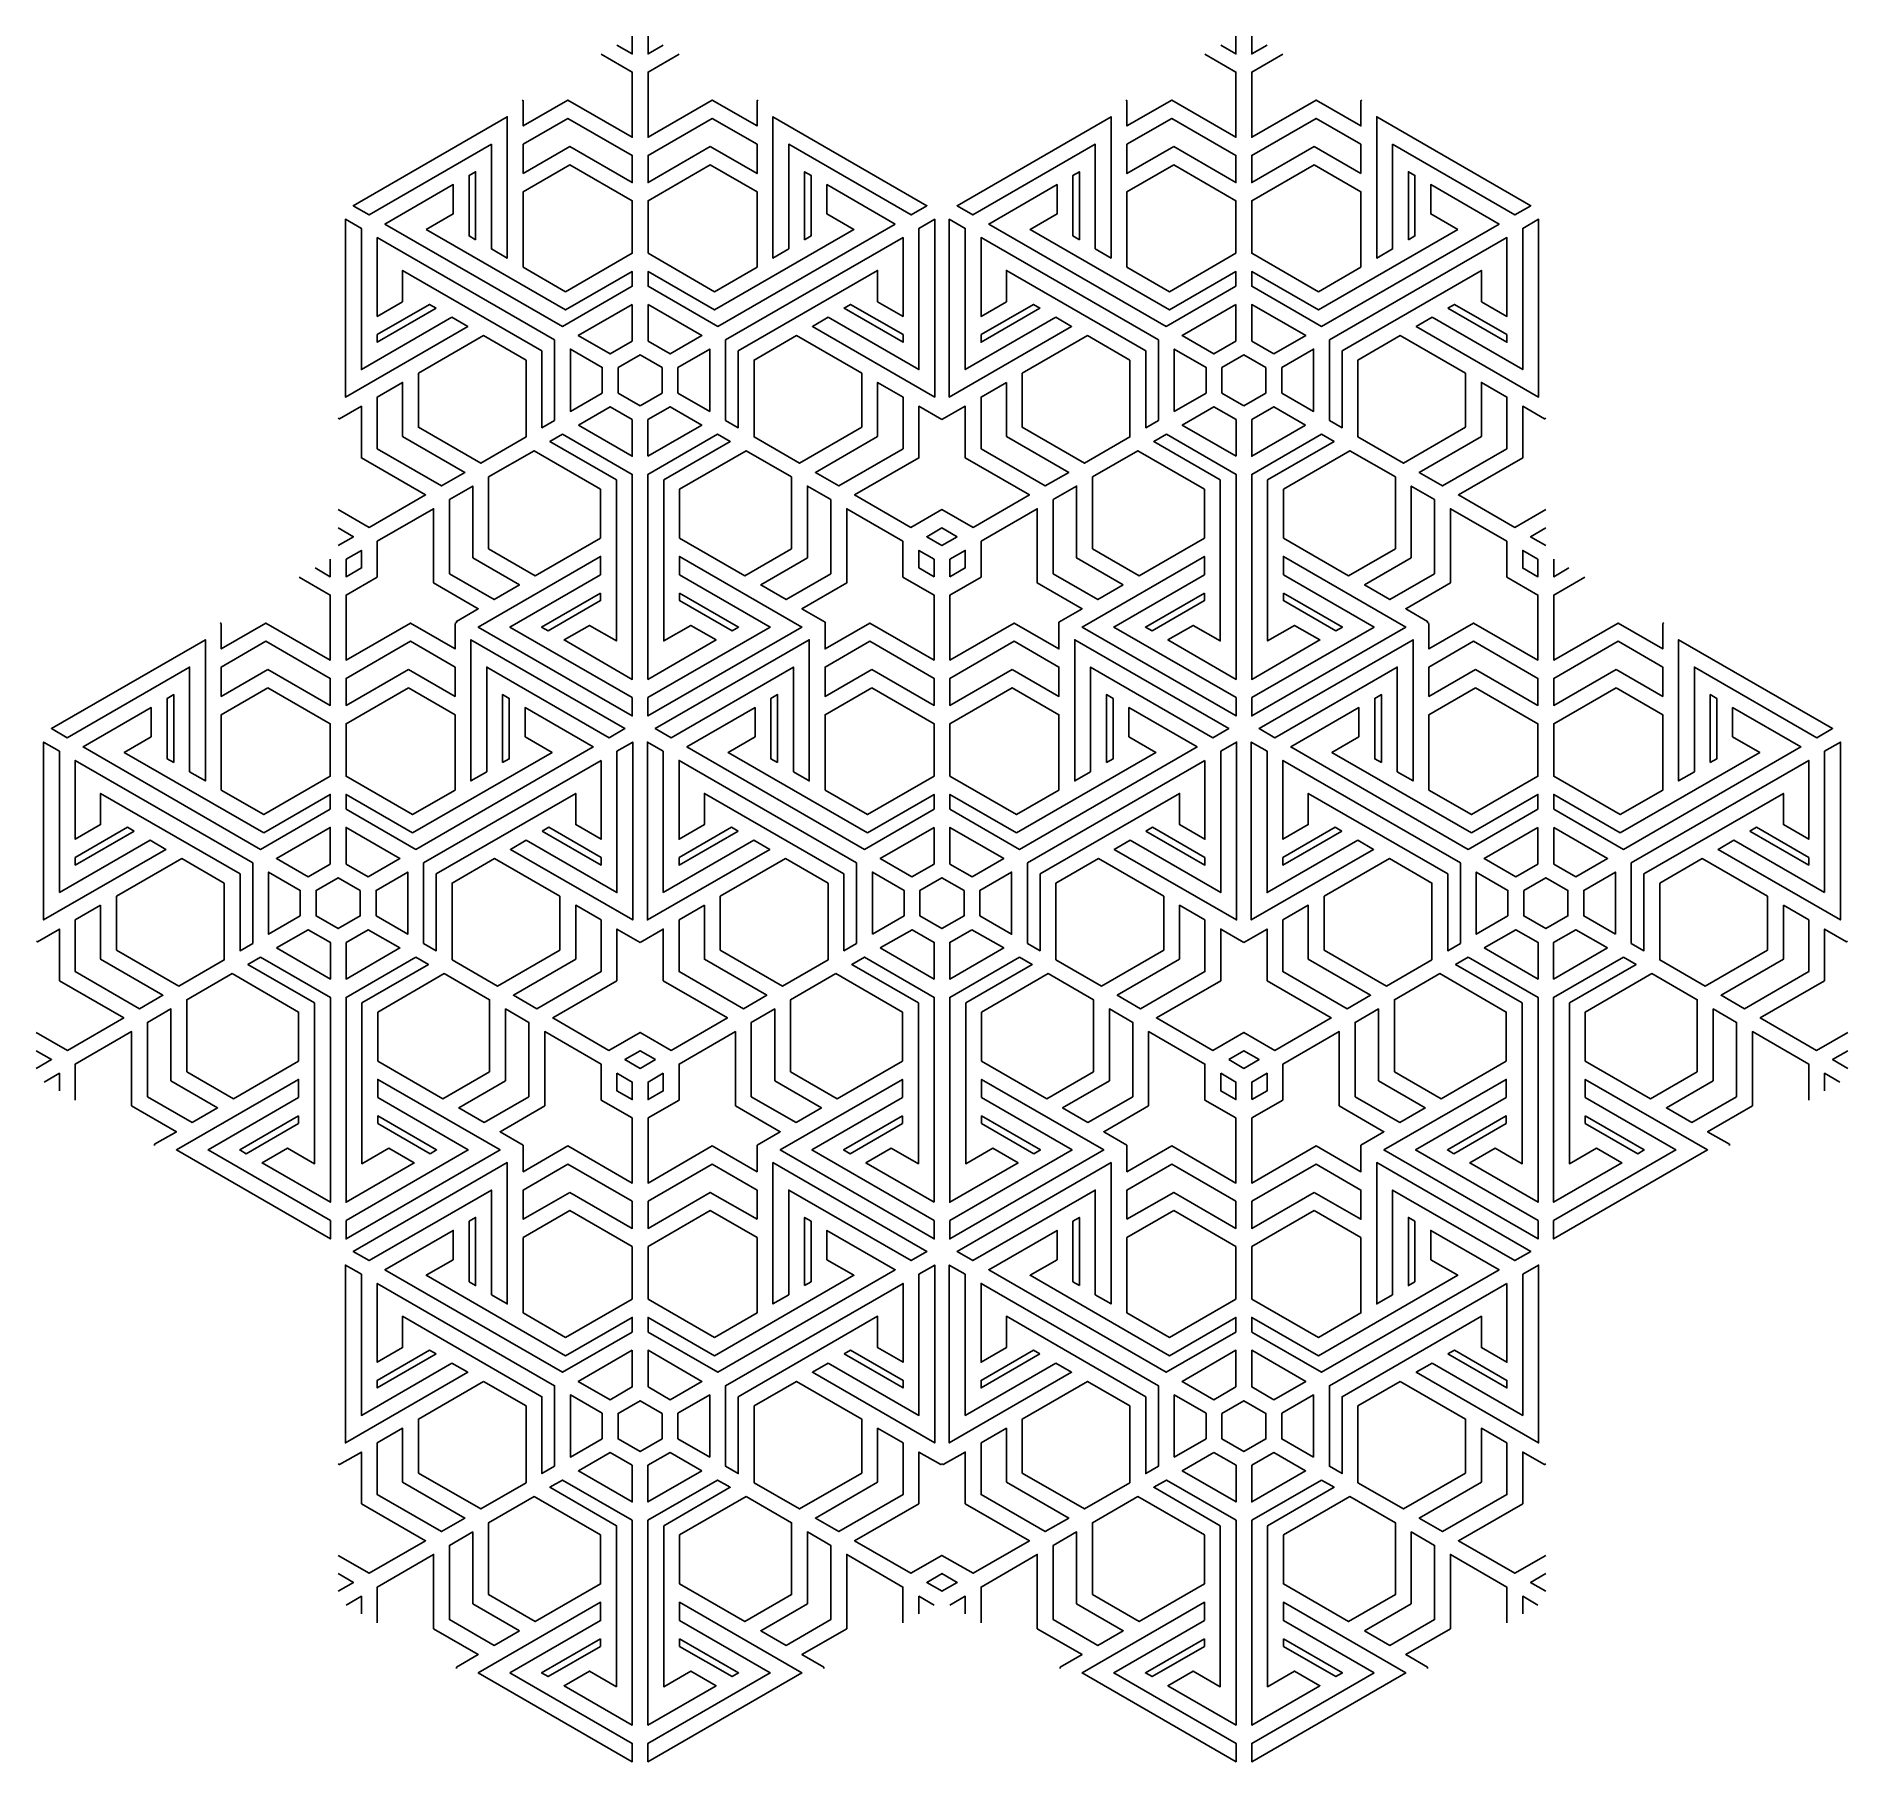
# Model space of a CAD drawing. Extents: x -1077 to 3246, y -495 to 3623.
import ezdxf

# ---------------------------------------------------------------- set-up
doc = ezdxf.new("R2010")
doc.units = 0
doc.layers.add('LAYER_01', color=7, linetype='CONTINUOUS')

msp = doc.modelspace()

# ---------------------------------------------------------------- linework, layer by layer
at = {"layer": 'LAYER_01'}
for p, q in [((84.6, 3409.7), (85, 3409.4)), ((642.7, 3409.7), (642.2, 3409.4)), ((1525.6, 3409.7), (1526, 3409.4)), ((2083.7, 3409.7), (2083.2, 3409.4)), ((-302.1, 2740), (-301.6, 2739.7)), ((1029.3, 2740), (1028.9, 2739.7)), ((1138.9, 2740), (1139.4, 2739.7)), ((2470.3, 2740), (2469.9, 2739.7)), ((-23.1, 2256.6), (-23.1, 2257.2)), ((750.3, 2256.6), (750.3, 2257.2)), ((1417.9, 2256.6), (1417.9, 2257.2)), ((2191.3, 2256.6), (2191.3, 2257.2)), ((-635.9, 2161.7), (-635.5, 2161.5)), ((-77.8, 2161.7), (-78.3, 2161.5)), ((805.1, 2161.7), (805.5, 2161.5)), ((1363.2, 2161.7), (1362.7, 2161.5)), ((2246.1, 2161.7), (2246.5, 2161.5)), ((2804.2, 2161.7), (2803.7, 2161.5)), ((-1022.6, 1492), (-1022.1, 1491.7)), ((308.8, 1492), (308.4, 1491.7)), ((418.4, 1492), (418.9, 1491.7)), ((1749.8, 1492), (1749.4, 1491.7)), ((1859.4, 1492), (1859.9, 1491.7)), ((3190.8, 1492), (3190.4, 1491.7)), ((-743.6, 1008.7), (-743.6, 1009.2)), ((29.8, 1008.7), (29.8, 1009.2)), ((697.4, 1008.7), (697.4, 1009.2)), ((1470.8, 1008.7), (1470.8, 1009.2)), ((2138.4, 1008.7), (2138.4, 1009.2)), ((2911.8, 1008.7), (2911.8, 1009.2)), ((84.6, 913.8), (85, 913.5)), ((642.7, 913.8), (642.2, 913.5)), ((1525.6, 913.8), (1526, 913.5)), ((2083.7, 913.8), (2083.2, 913.5)), ((-302.1, 244.1), (-301.6, 243.8)), ((1029.3, 244.1), (1028.9, 243.8)), ((1138.9, 244.1), (1139.4, 243.8)), ((2470.3, 244.1), (2469.9, 243.8)), ((-23.1, -239.3), (-23.1, -238.7)), ((750.3, -239.3), (750.3, -238.7)), ((1417.9, -239.3), (1417.9, -238.7)), ((2191.3, -239.3), (2191.3, -238.7))]:
    msp.add_line(p, q, dxfattribs=at)
for points in [[(344.7, 3623.2), (344.7, 3581.2), (308.3, 3602.2)], [(382.5, 3623.2), (382.5, 3581.2), (418.9, 3602.2)], [(1785.7, 3623.2), (1785.7, 3581.2), (1749.3, 3602.2)], [(1823.5, 3623.2), (1823.5, 3581.2), (1859.9, 3602.2)], [(81.8, 3471), (84.6, 3469.4), (84.6, 3409.1), (191.3, 3470.8), (344.7, 3382.2), (344.7, 3537.5), (270.5, 3580.3)], [(645.4, 3471), (642.7, 3469.4), (642.7, 3409.1), (535.9, 3470.8), (382.5, 3382.2), (382.5, 3537.5), (456.7, 3580.3)], [(1522.8, 3471), (1525.6, 3469.4), (1525.6, 3409.1), (1632.3, 3470.8), (1785.7, 3382.2), (1785.7, 3537.5), (1711.5, 3580.3)], [(2086.4, 3471), (2083.7, 3469.4), (2083.7, 3409.1), (1976.9, 3470.8), (1823.5, 3382.2), (1823.5, 3537.5), (1897.7, 3580.3)], [(-356.6, 2711.7), (-353.9, 2710.1), (-301.6, 2740.2), (-301.6, 2617), (-148.3, 2528.4), (-282.7, 2450.8), (-356.9, 2493.6)], [(2524.9, 2711.7), (2522.1, 2710.1), (2469.9, 2740.2), (2469.9, 2617), (2316.5, 2528.4), (2450.9, 2450.8), (2525.1, 2493.6)], [(-75.1, 2223.1), (-77.8, 2221.5), (-77.8, 2161.2), (-184.6, 2222.8), (-338, 2134.3), (-338, 2289.6), (-263.8, 2332.4), (-263.8, 2418), (-129.4, 2495.6), (-129.4, 2318.5), (-22.6, 2256.9), (-74.8, 2226.7), (-74.8, 2223.5)], [(2243, 2223.5), (2243, 2226.7), (2190.8, 2256.9), (2297.6, 2318.5), (2297.6, 2495.6), (2432, 2418), (2432, 2332.4), (2506.2, 2289.6), (2506.2, 2134.3), (2352.8, 2222.8), (2246.1, 2161.2), (2246.1, 2221.5), (2243.3, 2223.1)], [(-357, 2407.9), (-320.5, 2428.9), (-356.9, 2449.9)], [(2525.2, 2407.9), (2488.8, 2428.9), (2525.2, 2449.9)], [(-338.1, 2375.1), (-301.6, 2396.2), (-301.6, 2354.1)], [(2506.3, 2375.1), (2469.9, 2396.2), (2469.9, 2354.1)], [(-375.8, 2375.3), (-375.8, 2333.2), (-412.2, 2354.2)], [(-338, 2375.3), (-338, 2333.2), (-301.6, 2354.2)], [(2506.2, 2375.3), (2506.2, 2333.2), (2469.8, 2354.2)], [(2544, 2375.3), (2544, 2333.2), (2580.4, 2354.2)], [(-638.7, 2223.1), (-635.9, 2221.5), (-635.9, 2161.2), (-529.2, 2222.8), (-375.8, 2134.3), (-375.8, 2289.6), (-450, 2332.4)], [(2806.9, 2223.1), (2804.2, 2221.5), (2804.2, 2161.2), (2697.4, 2222.8), (2544, 2134.3), (2544, 2289.6), (2618.2, 2332.4)], [(-1077.1, 1463.7), (-1074.4, 1462.1), (-1022.1, 1492.3), (-1022.1, 1369), (-868.8, 1280.4), (-1003.2, 1202.8), (-1077.4, 1245.6)], [(3245.4, 1463.7), (3242.6, 1462.1), (3190.4, 1492.3), (3190.4, 1369), (3037, 1280.4), (3171.4, 1202.8), (3245.6, 1245.6)], [(-795.3, 975.6), (-795.3, 978.8), (-743.1, 1008.9), (-849.9, 1070.6), (-849.9, 1247.7), (-984.3, 1170.1), (-984.3, 1084.4)], [(2963.5, 975.6), (2963.5, 978.8), (2911.3, 1008.9), (3018.1, 1070.6), (3018.1, 1247.7), (3152.5, 1170.1), (3152.5, 1084.4)], [(-1077.5, 1159.9), (-1041, 1181), (-1077.4, 1202)], [(3245.7, 1159.9), (3209.3, 1181), (3245.7, 1202)], [(-1058.6, 1127.2), (-1022.1, 1148.2), (-1022.1, 1106.2)], [(3226.8, 1127.2), (3190.4, 1148.2), (3190.4, 1106.2)], [(-356.6, 215.8), (-353.9, 214.2), (-301.6, 244.3), (-301.6, 121.1), (-148.3, 32.5), (-282.7, -45.1), (-356.9, -2.3)], [(1084.4, 215.8), (1087.1, 214.2), (1139.4, 244.3), (1139.4, 121.1), (1292.7, 32.5), (1158.3, -45.1), (1084.1, -2.3), (1009.9, -45.1), (875.5, 32.5), (1028.9, 121.1), (1028.9, 244.3), (1081.1, 214.2), (1083.9, 215.8)], [(2524.9, 215.8), (2522.1, 214.2), (2469.9, 244.3), (2469.9, 121.1), (2316.5, 32.5), (2450.9, -45.1), (2525.1, -2.3)], [(-74.8, -272.4), (-74.8, -269.1), (-22.6, -239), (-129.4, -177.4), (-129.4, -0.2), (-263.8, -77.9), (-263.8, -163.5)], [(802, -272.4), (802, -269.1), (749.8, -239), (856.6, -177.4), (856.6, -0.2), (991, -77.9), (991, -163.5)], [(1366.2, -272.4), (1366.2, -269.1), (1418.4, -239), (1311.6, -177.4), (1311.6, -0.2), (1177.2, -77.9), (1177.2, -163.5)], [(2243, -272.4), (2243, -269.1), (2190.8, -239), (2297.6, -177.4), (2297.6, -0.2), (2432, -77.9), (2432, -163.5)], [(-357, -88), (-320.5, -67), (-356.9, -45.9)], [(1084.2, -88), (1047.8, -67), (1084.2, -45.9)], [(1084, -88), (1120.5, -67), (1084.1, -45.9)], [(2525.2, -88), (2488.8, -67), (2525.2, -45.9)], [(-338.1, -120.8), (-301.6, -99.7), (-301.6, -141.7)], [(1065.3, -120.8), (1028.9, -99.7), (1028.9, -141.7)], [(1102.9, -120.8), (1139.4, -99.7), (1139.4, -141.7)], [(2506.3, -120.8), (2469.9, -99.7), (2469.9, -141.7)]]:
    msp.add_lwpolyline(points, dxfattribs=at)
for points in [[(8.9, 3365.5), (8.9, 3115.7), (46.7, 3093.9), (46.7, 3431), (-320.8, 3218.8), (-283, 3196.9)], [(84.6, 3295.6), (196.1, 3359.9), (344.7, 3274.1), (344.7, 3338.6), (191.3, 3427.1), (84.6, 3365.5)], [(531.1, 3359.9), (382.5, 3274.1), (382.5, 3338.6), (535.9, 3427.1), (642.7, 3365.5), (642.7, 3295.6)], [(718.3, 3115.7), (680.5, 3093.9), (680.5, 3431), (1048, 3218.8), (1010.2, 3196.9), (718.3, 3365.5)], [(1449.9, 3115.7), (1487.7, 3093.9), (1487.7, 3431), (1120.2, 3218.8), (1158, 3196.9), (1449.9, 3365.5)], [(1637.1, 3359.9), (1785.7, 3274.1), (1785.7, 3338.6), (1632.3, 3427.1), (1525.6, 3365.5), (1525.6, 3295.6)], [(2083.7, 3295.6), (1972.1, 3359.9), (1823.5, 3274.1), (1823.5, 3338.6), (1976.9, 3427.1), (2083.7, 3365.5)], [(2159.3, 3365.5), (2159.3, 3115.7), (2121.5, 3093.9), (2121.5, 3431), (2489, 3218.8), (2451.2, 3196.9)], [(-28.9, 3137.5), (-28.9, 3300), (-44.5, 3291), (-44.5, 3146.6)], [(185.9, 3013.6), (344.7, 3105.3), (344.7, 3230.5), (196.1, 3316.3), (84.6, 3251.9), (84.6, 3072.1)], [(382.5, 3105.3), (382.5, 3230.5), (531.1, 3316.3), (642.7, 3251.9), (642.7, 3072.1), (541.3, 3013.6)], [(756.1, 3137.5), (756.1, 3300), (771.7, 3291), (771.7, 3146.6)], [(1412.1, 3137.5), (1412.1, 3300), (1396.5, 3291), (1396.5, 3146.6)], [(1785.7, 3105.3), (1785.7, 3230.5), (1637.1, 3316.3), (1525.6, 3251.9), (1525.6, 3072.1), (1626.9, 3013.6)], [(1982.3, 3013.6), (1823.5, 3105.3), (1823.5, 3230.5), (1972.1, 3316.3), (2083.7, 3251.9), (2083.7, 3072.1)], [(2197.1, 3137.5), (2197.1, 3300), (2212.7, 3291), (2212.7, 3146.6)], [(-146.8, 3162), (-82.3, 3199.2), (-82.3, 3269.2), (-245.2, 3175.1), (178.3, 2930.6), (344.7, 3026.7), (344.7, 3061.6), (185.9, 2969.9)], [(972.4, 3175.1), (548.9, 2930.6), (382.5, 3026.7), (382.5, 3061.6), (541.3, 2969.9), (874, 3162), (809.5, 3199.2), (809.5, 3269.2)], [(1785.7, 3026.7), (1785.7, 3061.6), (1626.9, 2969.9), (1294.2, 3162), (1358.7, 3199.2), (1358.7, 3269.2), (1195.8, 3175.1), (1619.3, 2930.6)], [(2315, 3162), (2250.5, 3199.2), (2250.5, 3269.2), (2413.4, 3175.1), (1989.9, 2930.6), (1823.5, 3026.7), (1823.5, 3061.6), (1982.3, 2969.9)], [(-85.3, 2952.4), (-47.5, 2930.6), (-339.5, 2762.1), (-339.5, 3186.5), (-301.6, 3164.6), (-301.6, 2827.5)], [(812.6, 2952.4), (774.7, 2930.6), (1066.7, 2762.1), (1066.7, 3186.5), (1028.9, 3164.6), (1028.9, 2827.5)], [(1355.7, 2952.4), (1393.5, 2930.6), (1101.5, 2762.1), (1101.5, 3186.5), (1139.4, 3164.6), (1139.4, 2827.5)], [(2253.6, 2952.4), (2215.7, 2930.6), (2507.7, 2762.1), (2507.7, 3186.5), (2469.9, 3164.6), (2469.9, 2827.5)], [(159.7, 2898.3), (159.7, 2706.2), (129.4, 2688.7), (129.4, 2872.1), (-203.3, 3064.2), (-203.3, 2989.7), (-263.8, 2954.7), (-263.8, 3142.8)], [(567.5, 2706.2), (597.8, 2688.7), (597.8, 2872.1), (930.5, 3064.2), (930.5, 2989.7), (991.1, 2954.7), (991.1, 3142.8), (567.5, 2898.3)], [(1570.4, 2872.1), (1237.7, 3064.2), (1237.7, 2989.7), (1177.2, 2954.7), (1177.2, 3142.8), (1600.7, 2898.3), (1600.7, 2706.2), (1570.4, 2688.7)], [(2038.8, 2872.1), (2371.5, 3064.2), (2371.5, 2989.7), (2432.1, 2954.7), (2432.1, 3142.8), (2008.5, 2898.3), (2008.5, 2706.2), (2038.8, 2688.7)], [(-123.2, 2974.3), (-263.8, 2893), (-263.8, 2911.1), (-138.8, 2983.3)], [(991.1, 2911.1), (866, 2983.3), (850.4, 2974.3), (991.1, 2893)], [(1177.2, 2911.1), (1302.2, 2983.3), (1317.8, 2974.3), (1177.2, 2893)], [(2291.4, 2974.3), (2432.1, 2893), (2432.1, 2911.1), (2307, 2983.3)], [(344.7, 2983), (216.1, 2908.8), (291.8, 2865), (344.7, 2895.6)], [(382.5, 2983), (511.1, 2908.8), (435.4, 2865), (382.5, 2895.6)], [(1785.7, 2983), (1657.1, 2908.8), (1732.8, 2865), (1785.7, 2895.6)], [(1876.4, 2865), (1823.5, 2895.6), (1823.5, 2983), (1952.1, 2908.8)], [(91.6, 2850.3), (91.6, 2666.9), (-16.8, 2604.3), (-165.5, 2690.1), (-165.5, 2818.9), (-9.7, 2908.8)], [(892.7, 2690.1), (892.7, 2818.9), (736.9, 2908.8), (635.6, 2850.3), (635.6, 2666.9), (744.1, 2604.3)], [(1532.6, 2850.3), (1532.6, 2666.9), (1424.2, 2604.3), (1275.5, 2690.1), (1275.5, 2818.9), (1431.3, 2908.8)], [(2333.7, 2690.1), (2333.7, 2818.9), (2177.9, 2908.8), (2076.6, 2850.3), (2076.6, 2666.9), (2185.1, 2604.3)], [(273.2, 2771.7), (197.5, 2728), (197.5, 2876.5), (273.2, 2832.8)], [(363.6, 2741.4), (416.2, 2771.7), (416.2, 2832.5), (363.6, 2862.8), (311, 2832.5), (311, 2771.7)], [(454, 2832.8), (454, 2771.7), (529.7, 2728), (529.7, 2876.5)], [(1638.5, 2728), (1638.5, 2876.5), (1714.2, 2832.8), (1714.2, 2771.7)], [(1804.6, 2741.4), (1752, 2771.7), (1752, 2832.5), (1804.6, 2862.8), (1857.2, 2832.5), (1857.2, 2771.7)], [(1895, 2832.8), (1895, 2771.7), (1970.7, 2728), (1970.7, 2876.5)], [(-203.3, 2668.2), (-54.6, 2582.4), (-110.4, 2550.2), (-263.8, 2638.8), (-263.8, 2762.1), (-203.3, 2797)], [(930.5, 2668.2), (781.9, 2582.4), (837.7, 2550.2), (991.1, 2638.8), (991.1, 2762.1), (930.5, 2797)], [(1237.7, 2797), (1237.7, 2668.2), (1386.4, 2582.4), (1330.6, 2550.2), (1177.2, 2638.8), (1177.2, 2762.1)], [(2371.5, 2668.2), (2222.9, 2582.4), (2278.7, 2550.2), (2432.1, 2638.8), (2432.1, 2762.1), (2371.5, 2797)], [(216.4, 2695.3), (345, 2621), (345, 2708.5), (292.1, 2739)], [(382.3, 2621), (382.3, 2708.5), (435.1, 2739), (510.8, 2695.3)], [(1084.1, 2708.3), (1139.4, 2740.2), (1139.4, 2617), (1292.7, 2528.4), (1158.3, 2450.8), (1084.1, 2493.6), (1009.9, 2450.8), (875.5, 2528.4), (1028.9, 2617), (1028.9, 2740.2)], [(1786, 2621), (1786, 2708.5), (1733.1, 2739), (1657.4, 2695.3)], [(1951.8, 2695.3), (1823.3, 2621), (1823.3, 2708.5), (1876.1, 2739)], [(178.6, 2673.4), (148.3, 2656), (307.2, 2564.3), (307.2, 2180.1), (242.6, 2217.3), (182.1, 2182.4), (345, 2088.3), (345, 2577.4)], [(382.3, 2088.3), (382.3, 2577.4), (548.6, 2673.4), (578.9, 2656), (420.1, 2564.3), (420.1, 2180.1), (484.6, 2217.3), (545.1, 2182.4)], [(1619.6, 2673.4), (1589.3, 2656), (1748.2, 2564.3), (1748.2, 2180.1), (1683.6, 2217.3), (1623.1, 2182.4), (1786, 2088.3), (1786, 2577.4)], [(1861.1, 2564.3), (1861.1, 2180.1), (1925.6, 2217.3), (1986.1, 2182.4), (1823.3, 2088.3), (1823.3, 2577.4), (1989.6, 2673.4), (2019.9, 2656)], [(269.3, 2542.4), (110.5, 2634.1), (2.1, 2571.5), (2.1, 2399.9), (113.6, 2335.5), (269.3, 2425.4)], [(725.1, 2399.9), (613.6, 2335.5), (457.9, 2425.4), (457.9, 2542.4), (616.7, 2634.1), (725.1, 2571.5)], [(1710.3, 2542.4), (1551.5, 2634.1), (1443.1, 2571.5), (1443.1, 2399.9), (1554.6, 2335.5), (1710.3, 2425.4)], [(1898.9, 2542.4), (2057.7, 2634.1), (2166.1, 2571.5), (2166.1, 2399.9), (2054.6, 2335.5), (1898.9, 2425.4)], [(-35.7, 2378.1), (-35.7, 2549.7), (-91.5, 2517.5), (-91.5, 2340.4), (15.2, 2278.7), (75.8, 2313.7)], [(763, 2378.1), (763, 2549.7), (818.8, 2517.5), (818.8, 2340.4), (712, 2278.7), (651.4, 2313.7)], [(1516.8, 2313.7), (1405.3, 2378.1), (1405.3, 2549.7), (1349.5, 2517.5), (1349.5, 2340.4), (1456.2, 2278.7)], [(2204, 2378.1), (2204, 2549.7), (2259.8, 2517.5), (2259.8, 2340.4), (2153, 2278.7), (2092.4, 2313.7)], [(805.1, 2225), (805.1, 2161.2), (911.8, 2222.8), (1065.2, 2134.3), (1065.2, 2289.6), (991, 2332.4), (991, 2418), (856.6, 2495.6), (856.6, 2318.5), (749.8, 2256.9)], [(1363.2, 2225), (1418.4, 2256.9), (1311.6, 2318.5), (1311.6, 2495.6), (1177.2, 2418), (1177.2, 2332.4), (1103, 2289.6), (1103, 2134.3), (1256.4, 2222.8), (1363.2, 2161.2)], [(1120.5, 2428.9), (1084.1, 2407.9), (1047.8, 2428.9), (1084.1, 2449.9)], [(269.3, 2338.1), (269.3, 2381.8), (-22.6, 2213.2), (345, 2001), (345, 2044.7), (53, 2213.2)], [(457.9, 2338.1), (457.9, 2381.8), (749.8, 2213.2), (382.3, 2001), (382.3, 2044.7), (674.2, 2213.2)], [(1065.2, 2333.2), (1065.2, 2375.2), (1028.9, 2396.2), (1028.9, 2354.2)], [(1103, 2333.2), (1139.4, 2354.2), (1139.4, 2396.2), (1103, 2375.2)], [(1710.3, 2338.1), (1710.3, 2381.8), (1418.4, 2213.2), (1786, 2001), (1786, 2044.7), (1494, 2213.2)], [(1898.9, 2338.1), (1898.9, 2381.8), (2190.8, 2213.2), (1823.3, 2001), (1823.3, 2044.7), (2115.2, 2213.2)], [(269.3, 2294.4), (128.7, 2213.2), (144.3, 2204.2), (269.3, 2276.4)], [(457.9, 2294.4), (598.6, 2213.2), (583, 2204.2), (457.9, 2276.4)], [(1710.3, 2294.4), (1569.7, 2213.2), (1585.3, 2204.2), (1710.3, 2276.4)], [(1898.9, 2294.4), (2039.6, 2213.2), (2024, 2204.2), (1898.9, 2276.4)], [(-711.6, 1867.8), (-673.8, 1845.9), (-673.8, 2183), (-1041.3, 1970.8), (-1003.5, 1949), (-711.6, 2117.5)], [(-524.4, 2112), (-375.8, 2026.2), (-375.8, 2090.6), (-529.2, 2179.2), (-635.9, 2117.5), (-635.9, 2047.6)], [(-189.4, 2112), (-338, 2026.2), (-338, 2090.6), (-184.6, 2179.2), (-77.8, 2117.5), (-77.8, 2047.6)], [(-2.2, 1867.8), (-40, 1845.9), (-40, 2183), (327.5, 1970.8), (289.7, 1949), (-2.2, 2117.5)], [(729.4, 1867.8), (767.2, 1845.9), (767.2, 2183), (399.7, 1970.8), (437.5, 1949), (729.4, 2117.5)], [(916.6, 2112), (1065.2, 2026.2), (1065.2, 2090.6), (911.8, 2179.2), (805.1, 2117.5), (805.1, 2047.6)], [(1251.6, 2112), (1103, 2026.2), (1103, 2090.6), (1256.4, 2179.2), (1363.2, 2117.5), (1363.2, 2047.6)], [(1438.8, 1867.8), (1401, 1845.9), (1401, 2183), (1768.5, 1970.8), (1730.7, 1949), (1438.8, 2117.5)], [(2170.4, 1867.8), (2208.2, 1845.9), (2208.2, 2183), (1840.7, 1970.8), (1878.5, 1949), (2170.4, 2117.5)], [(2357.6, 2112), (2506.2, 2026.2), (2506.2, 2090.6), (2352.8, 2179.2), (2246.1, 2117.5), (2246.1, 2047.6)], [(2692.6, 2112), (2544, 2026.2), (2544, 2090.6), (2697.4, 2179.2), (2804.2, 2117.5), (2804.2, 2047.6)], [(2879.8, 1867.8), (2842, 1845.9), (2842, 2183), (3209.5, 1970.8), (3171.7, 1949), (2879.8, 2117.5)], [(-749.4, 1889.6), (-749.4, 2052), (-765, 2043), (-765, 1898.6)], [(-524.4, 2068.3), (-635.9, 2004), (-635.9, 1824.1), (-534.6, 1765.6), (-375.8, 1857.3), (-375.8, 1982.5)], [(-189.4, 2068.3), (-77.8, 2004), (-77.8, 1824.1), (-179.2, 1765.6), (-338, 1857.3), (-338, 1982.5)], [(35.6, 1889.6), (35.6, 2052), (51.2, 2043), (51.2, 1898.6)], [(691.6, 1889.6), (691.6, 2052), (676, 2043), (676, 1898.6)], [(916.6, 2068.3), (805.1, 2004), (805.1, 1824.1), (906.4, 1765.6), (1065.2, 1857.3), (1065.2, 1982.5)], [(1103, 1857.3), (1103, 1982.5), (1251.6, 2068.3), (1363.2, 2004), (1363.2, 1824.1), (1261.8, 1765.6)], [(1476.6, 1889.6), (1476.6, 2052), (1492.2, 2043), (1492.2, 1898.6)], [(2132.6, 1889.6), (2132.6, 2052), (2117, 2043), (2117, 1898.6)], [(2357.6, 2068.3), (2246.1, 2004), (2246.1, 1824.1), (2347.4, 1765.6), (2506.2, 1857.3), (2506.2, 1982.5)], [(2692.6, 2068.3), (2804.2, 2004), (2804.2, 1824.1), (2702.8, 1765.6), (2544, 1857.3), (2544, 1982.5)], [(2917.6, 1889.6), (2917.6, 2052), (2933.2, 2043), (2933.2, 1898.6)], [(-534.6, 1722), (-867.3, 1914), (-802.8, 1951.3), (-802.8, 2021.2), (-965.7, 1927.2), (-542.2, 1682.7), (-375.8, 1778.7), (-375.8, 1813.7)], [(-179.2, 1722), (153.5, 1914), (89, 1951.3), (89, 2021.2), (251.9, 1927.2), (-171.6, 1682.7), (-338, 1778.7), (-338, 1813.7)], [(906.4, 1722), (573.7, 1914), (638.2, 1951.3), (638.2, 2021.2), (475.3, 1927.2), (898.8, 1682.7), (1065.2, 1778.7), (1065.2, 1813.7)], [(1261.8, 1722), (1594.5, 1914), (1530, 1951.3), (1530, 2021.2), (1692.9, 1927.2), (1269.4, 1682.7), (1103, 1778.7), (1103, 1813.7)], [(2347.4, 1722), (2014.7, 1914), (2079.2, 1951.3), (2079.2, 2021.2), (1916.3, 1927.2), (2339.8, 1682.7), (2506.2, 1778.7), (2506.2, 1813.7)], [(2702.8, 1722), (3035.5, 1914), (2971, 1951.3), (2971, 2021.2), (3133.9, 1927.2), (2710.4, 1682.7), (2544, 1778.7), (2544, 1813.7)], [(-1022.1, 1579.6), (-805.8, 1704.5), (-768, 1682.7), (-1060, 1514.1), (-1060, 1938.5), (-1022.1, 1916.7)], [(92.1, 1704.5), (54.2, 1682.7), (346.2, 1514.1), (346.2, 1938.5), (308.4, 1916.7), (308.4, 1579.6)], [(418.9, 1579.6), (635.2, 1704.5), (673, 1682.7), (381, 1514.1), (381, 1938.5), (418.9, 1916.7)], [(1533.1, 1704.5), (1495.2, 1682.7), (1787.2, 1514.1), (1787.2, 1938.5), (1749.4, 1916.7), (1749.4, 1579.6)], [(2076.2, 1704.5), (2114, 1682.7), (1822, 1514.1), (1822, 1938.5), (1859.9, 1916.7), (1859.9, 1579.6)], [(3190.4, 1579.6), (2974.1, 1704.5), (2936.2, 1682.7), (3228.2, 1514.1), (3228.2, 1938.5), (3190.4, 1916.7)], [(-560.8, 1458.2), (-591.1, 1440.8), (-591.1, 1624.2), (-923.8, 1816.2), (-923.8, 1741.7), (-984.3, 1706.8), (-984.3, 1894.9), (-560.8, 1650.4)], [(270.6, 1894.9), (-153, 1650.4), (-153, 1458.2), (-122.7, 1440.8), (-122.7, 1624.2), (210, 1816.2), (210, 1741.7), (270.6, 1706.8)], [(880.2, 1458.2), (849.9, 1440.8), (849.9, 1624.2), (517.2, 1816.2), (517.2, 1741.7), (456.7, 1706.8), (456.7, 1894.9), (880.2, 1650.4)], [(1711.6, 1894.9), (1288, 1650.4), (1288, 1458.2), (1318.3, 1440.8), (1318.3, 1624.2), (1651, 1816.2), (1651, 1741.7), (1711.6, 1706.8)], [(2321.2, 1458.2), (2290.9, 1440.8), (2290.9, 1624.2), (1958.2, 1816.2), (1958.2, 1741.7), (1897.7, 1706.8), (1897.7, 1894.9), (2321.2, 1650.4)], [(2729, 1458.2), (2759.3, 1440.8), (2759.3, 1624.2), (3092, 1816.2), (3092, 1741.7), (3152.6, 1706.8), (3152.6, 1894.9), (2729, 1650.4)], [(-843.7, 1726.3), (-984.3, 1645.1), (-984.3, 1663.1), (-859.3, 1735.3)], [(-375.8, 1647.6), (-375.8, 1735.1), (-504.4, 1660.8), (-428.7, 1617.1)], [(-338, 1647.6), (-338, 1735.1), (-209.4, 1660.8), (-285.1, 1617.1)], [(129.9, 1726.3), (270.6, 1645.1), (270.6, 1663.1), (145.5, 1735.3)], [(597.3, 1726.3), (456.7, 1645.1), (456.7, 1663.1), (581.7, 1735.3)], [(1065.2, 1735.1), (936.6, 1660.8), (1012.3, 1617.1), (1065.2, 1647.6)], [(1103, 1647.6), (1103, 1735.1), (1231.6, 1660.8), (1155.9, 1617.1)], [(1570.9, 1726.3), (1711.6, 1645.1), (1711.6, 1663.1), (1586.5, 1735.3)], [(2038.3, 1726.3), (1897.7, 1645.1), (1897.7, 1663.1), (2022.7, 1735.3)], [(2506.2, 1735.1), (2377.6, 1660.8), (2453.3, 1617.1), (2506.2, 1647.6)], [(2544, 1735.1), (2672.6, 1660.8), (2596.9, 1617.1), (2544, 1647.6)], [(3011.9, 1726.3), (3152.6, 1645.1), (3152.6, 1663.1), (3027.5, 1735.3)], [(-628.9, 1602.3), (-628.9, 1418.9), (-737.3, 1356.3), (-886, 1442.1), (-886, 1570.9), (-730.2, 1660.8)], [(-84.9, 1418.9), (23.6, 1356.3), (172.2, 1442.1), (172.2, 1570.9), (16.4, 1660.8), (-84.9, 1602.3)], [(812.1, 1602.3), (812.1, 1418.9), (703.7, 1356.3), (555, 1442.1), (555, 1570.9), (710.8, 1660.8)], [(1356.1, 1418.9), (1464.6, 1356.3), (1613.2, 1442.1), (1613.2, 1570.9), (1457.4, 1660.8), (1356.1, 1602.3)], [(2253.1, 1418.9), (2144.7, 1356.3), (1996, 1442.1), (1996, 1570.9), (2151.8, 1660.8), (2253.1, 1602.3)], [(2797.1, 1602.3), (2797.1, 1418.9), (2905.6, 1356.3), (3054.2, 1442.1), (3054.2, 1570.9), (2898.4, 1660.8)], [(-447.3, 1523.8), (-523, 1480.1), (-523, 1628.5), (-447.3, 1584.8)], [(-304.3, 1584.5), (-304.3, 1523.8), (-356.9, 1493.4), (-409.5, 1523.8), (-409.5, 1584.5), (-356.9, 1614.9)], [(-266.5, 1523.8), (-190.8, 1480.1), (-190.8, 1628.5), (-266.5, 1584.8)], [(918, 1480.1), (918, 1628.5), (993.7, 1584.8), (993.7, 1523.8)], [(1136.7, 1584.5), (1136.7, 1523.8), (1084.1, 1493.4), (1031.5, 1523.8), (1031.5, 1584.5), (1084.1, 1614.9)], [(1174.5, 1523.8), (1250.2, 1480.1), (1250.2, 1628.5), (1174.5, 1584.8)], [(2434.7, 1523.8), (2359, 1480.1), (2359, 1628.5), (2434.7, 1584.8)], [(2472.5, 1584.5), (2472.5, 1523.8), (2525.1, 1493.4), (2577.7, 1523.8), (2577.7, 1584.5), (2525.1, 1614.9)], [(2691.2, 1480.1), (2691.2, 1628.5), (2615.5, 1584.8), (2615.5, 1523.8)], [(-923.8, 1549.1), (-923.8, 1420.3), (-775.1, 1334.5), (-830.9, 1302.3), (-984.3, 1390.8), (-984.3, 1514.1)], [(210, 1420.3), (61.4, 1334.5), (117.2, 1302.3), (270.6, 1390.8), (270.6, 1514.1), (210, 1549.1)], [(517.2, 1549.1), (517.2, 1420.3), (665.9, 1334.5), (610.1, 1302.3), (456.7, 1390.8), (456.7, 1514.1)], [(1651, 1420.3), (1502.4, 1334.5), (1558.2, 1302.3), (1711.6, 1390.8), (1711.6, 1514.1), (1651, 1549.1)], [(1958.2, 1420.3), (2106.9, 1334.5), (2051.1, 1302.3), (1897.7, 1390.8), (1897.7, 1514.1), (1958.2, 1549.1)], [(3092, 1549.1), (3092, 1420.3), (2943.4, 1334.5), (2999.2, 1302.3), (3152.6, 1390.8), (3152.6, 1514.1)], [(-504.1, 1447.3), (-375.5, 1373.1), (-375.5, 1460.5), (-428.4, 1491)], [(-338.2, 1460.5), (-285.4, 1491), (-209.7, 1447.3), (-338.2, 1373.1)], [(363.6, 1460.4), (308.4, 1492.3), (308.4, 1369), (155, 1280.4), (289.4, 1202.8), (363.6, 1245.6), (437.8, 1202.8), (572.2, 1280.4), (418.9, 1369), (418.9, 1492.3)], [(936.9, 1447.3), (1065.5, 1373.1), (1065.5, 1460.5), (1012.6, 1491)], [(1155.6, 1491), (1231.3, 1447.3), (1102.8, 1373.1), (1102.8, 1460.5)], [(1804.6, 1460.4), (1749.4, 1492.3), (1749.4, 1369), (1596, 1280.4), (1730.4, 1202.8), (1804.6, 1245.6), (1878.8, 1202.8), (2013.2, 1280.4), (1859.9, 1369), (1859.9, 1492.3)], [(2377.9, 1447.3), (2506.5, 1373.1), (2506.5, 1460.5), (2453.6, 1491)], [(2672.3, 1447.3), (2543.8, 1373.1), (2543.8, 1460.5), (2596.6, 1491)], [(-610, 1386.2), (-718.4, 1323.6), (-718.4, 1152), (-606.9, 1087.6), (-451.2, 1177.5), (-451.2, 1294.5)], [(-541.9, 1425.5), (-572.2, 1408), (-413.3, 1316.3), (-413.3, 932.2), (-477.9, 969.4), (-538.4, 934.4), (-375.5, 840.4), (-375.5, 1329.4)], [(-171.9, 1425.5), (-141.6, 1408), (-300.4, 1316.3), (-300.4, 932.2), (-235.9, 969.4), (-175.4, 934.4), (-338.2, 840.4), (-338.2, 1329.4)], [(-262.6, 1294.5), (-103.8, 1386.2), (4.6, 1323.6), (4.6, 1152), (-106.9, 1087.6), (-262.6, 1177.5)], [(831, 1386.2), (722.6, 1323.6), (722.6, 1152), (834.1, 1087.6), (989.8, 1177.5), (989.8, 1294.5)], [(1065.5, 840.4), (1065.5, 1329.4), (899.1, 1425.5), (868.8, 1408), (1027.7, 1316.3), (1027.7, 932.2), (963.1, 969.4), (902.6, 934.4)], [(1269.1, 1425.5), (1299.4, 1408), (1140.6, 1316.3), (1140.6, 932.2), (1205.1, 969.4), (1265.6, 934.4), (1102.8, 840.4), (1102.8, 1329.4)], [(1178.4, 1294.5), (1337.2, 1386.2), (1445.6, 1323.6), (1445.6, 1152), (1334.1, 1087.6), (1178.4, 1177.5)], [(2163.6, 1152), (2275.1, 1087.6), (2430.8, 1177.5), (2430.8, 1294.5), (2272, 1386.2), (2163.6, 1323.6)], [(2340.1, 1425.5), (2309.8, 1408), (2468.7, 1316.3), (2468.7, 932.2), (2404.1, 969.4), (2343.6, 934.4), (2506.5, 840.4), (2506.5, 1329.4)], [(2710.1, 1425.5), (2740.4, 1408), (2581.6, 1316.3), (2581.6, 932.2), (2646.1, 969.4), (2706.6, 934.4), (2543.8, 840.4), (2543.8, 1329.4)], [(2619.4, 1177.5), (2619.4, 1294.5), (2778.2, 1386.2), (2886.6, 1323.6), (2886.6, 1152), (2775.1, 1087.6)], [(-756.2, 1130.1), (-756.2, 1301.7), (-812, 1269.5), (-812, 1092.4), (-705.3, 1030.8), (-644.7, 1065.7)], [(42.5, 1130.1), (42.5, 1301.7), (98.3, 1269.5), (98.3, 1092.4), (-8.5, 1030.8), (-69.1, 1065.7)], [(684.8, 1130.1), (684.8, 1301.7), (629, 1269.5), (629, 1092.4), (735.7, 1030.8), (796.3, 1065.7)], [(1483.5, 1130.1), (1483.5, 1301.7), (1539.3, 1269.5), (1539.3, 1092.4), (1432.5, 1030.8), (1371.9, 1065.7)], [(2125.8, 1130.1), (2125.8, 1301.7), (2070, 1269.5), (2070, 1092.4), (2176.7, 1030.8), (2237.3, 1065.7)], [(2924.5, 1130.1), (2924.5, 1301.7), (2980.3, 1269.5), (2980.3, 1092.4), (2873.5, 1030.8), (2812.9, 1065.7)], [(84.6, 977), (29.3, 1008.9), (136.1, 1070.6), (136.1, 1247.7), (270.5, 1170.1), (270.5, 1084.4), (344.7, 1041.6), (344.7, 886.3), (191.3, 974.9), (84.6, 913.3)], [(642.7, 977), (697.9, 1008.9), (591.1, 1070.6), (591.1, 1247.7), (456.7, 1170.1), (456.7, 1084.4), (382.5, 1041.6), (382.5, 886.3), (535.9, 974.9), (642.7, 913.3)], [(1525.6, 977), (1525.6, 913.3), (1632.3, 974.9), (1785.7, 886.3), (1785.7, 1041.6), (1711.5, 1084.4), (1711.5, 1170.1), (1577.1, 1247.7), (1577.1, 1070.6), (1470.3, 1008.9)], [(2083.7, 977), (2083.7, 913.3), (1976.9, 974.9), (1823.5, 886.3), (1823.5, 1041.6), (1897.7, 1084.4), (1897.7, 1170.1), (2032.1, 1247.7), (2032.1, 1070.6), (2138.9, 1008.9)], [(400, 1181), (363.6, 1202), (327.3, 1181), (363.6, 1160)], [(1768.3, 1181), (1804.6, 1160), (1841, 1181), (1804.6, 1202)], [(-451.2, 1090.2), (-451.2, 1133.8), (-743.1, 965.3), (-375.5, 753.1), (-375.5, 796.7), (-667.5, 965.3)], [(-262.6, 1090.2), (-262.6, 1133.8), (29.3, 965.3), (-338.2, 753.1), (-338.2, 796.7), (-46.3, 965.3)], [(308.4, 1148.2), (344.7, 1127.2), (344.7, 1085.3), (308.4, 1106.3)], [(418.9, 1148.2), (382.5, 1127.2), (382.5, 1085.3), (418.9, 1106.3)], [(989.8, 1090.2), (989.8, 1133.8), (697.9, 965.3), (1065.5, 753.1), (1065.5, 796.7), (773.5, 965.3)], [(1178.4, 1090.2), (1178.4, 1133.8), (1470.3, 965.3), (1102.8, 753.1), (1102.8, 796.7), (1394.7, 965.3)], [(1749.4, 1148.2), (1749.4, 1106.3), (1785.7, 1085.3), (1785.7, 1127.2)], [(1823.5, 1085.3), (1823.5, 1127.2), (1859.9, 1148.2), (1859.9, 1106.3)], [(2430.8, 1090.2), (2430.8, 1133.8), (2138.9, 965.3), (2506.5, 753.1), (2506.5, 796.7), (2214.5, 965.3)], [(2619.4, 1090.2), (2619.4, 1133.8), (2911.3, 965.3), (2543.8, 753.1), (2543.8, 796.7), (2835.7, 965.3)], [(-451.2, 1046.5), (-591.8, 965.3), (-576.2, 956.3), (-451.2, 1028.5)], [(-137.5, 956.3), (-262.6, 1028.5), (-262.6, 1046.5), (-121.9, 965.3)], [(989.8, 1046.5), (849.2, 965.3), (864.8, 956.3), (989.8, 1028.5)], [(1303.5, 956.3), (1178.4, 1028.5), (1178.4, 1046.5), (1319.1, 965.3)], [(2305.8, 956.3), (2430.8, 1028.5), (2430.8, 1046.5), (2290.2, 965.3)], [(2619.4, 1046.5), (2760.1, 965.3), (2744.5, 956.3), (2619.4, 1028.5)], [(8.9, 619.8), (46.7, 598), (46.7, 935.1), (-320.8, 722.9), (-283, 701.1), (8.9, 869.6)], [(196.1, 864.1), (344.7, 778.2), (344.7, 842.7), (191.3, 931.2), (84.6, 869.6), (84.6, 799.7)], [(642.7, 799.7), (531.1, 864.1), (382.5, 778.2), (382.5, 842.7), (535.9, 931.2), (642.7, 869.6)], [(718.3, 619.8), (680.5, 598), (680.5, 935.1), (1048, 722.9), (1010.2, 701.1), (718.3, 869.6)], [(1449.9, 619.8), (1487.7, 598), (1487.7, 935.1), (1120.2, 722.9), (1158, 701.1), (1449.9, 869.6)], [(1525.6, 799.7), (1637.1, 864.1), (1785.7, 778.2), (1785.7, 842.7), (1632.3, 931.2), (1525.6, 869.6)], [(1972.1, 864.1), (1823.5, 778.2), (1823.5, 842.7), (1976.9, 931.2), (2083.7, 869.6), (2083.7, 799.7)], [(2159.3, 619.8), (2121.5, 598), (2121.5, 935.1), (2489, 722.9), (2451.2, 701.1), (2159.3, 869.6)], [(-44.5, 795.1), (-44.5, 650.7), (-28.9, 641.7), (-28.9, 804.1)], [(185.9, 517.7), (344.7, 609.4), (344.7, 734.6), (196.1, 820.4), (84.6, 756), (84.6, 576.2)], [(541.3, 517.7), (382.5, 609.4), (382.5, 734.6), (531.1, 820.4), (642.7, 756), (642.7, 576.2)], [(756.1, 641.7), (756.1, 804.1), (771.7, 795.1), (771.7, 650.7)], [(1412.1, 641.7), (1412.1, 804.1), (1396.5, 795.1), (1396.5, 650.7)], [(1637.1, 820.4), (1525.6, 756), (1525.6, 576.2), (1626.9, 517.7), (1785.7, 609.4), (1785.7, 734.6)], [(1972.1, 820.4), (2083.7, 756), (2083.7, 576.2), (1982.3, 517.7), (1823.5, 609.4), (1823.5, 734.6)], [(2212.7, 795.1), (2212.7, 650.7), (2197.1, 641.7), (2197.1, 804.1)], [(344.7, 530.8), (344.7, 565.7), (185.9, 474), (-146.8, 666.1), (-82.3, 703.3), (-82.3, 773.3), (-245.2, 679.2), (178.3, 434.7)], [(382.5, 530.8), (382.5, 565.7), (541.3, 474), (874, 666.1), (809.5, 703.3), (809.5, 773.3), (972.4, 679.2), (548.9, 434.7)], [(1785.7, 530.8), (1785.7, 565.7), (1626.9, 474), (1294.2, 666.1), (1358.7, 703.3), (1358.7, 773.3), (1195.8, 679.2), (1619.3, 434.7)], [(1823.5, 530.8), (1823.5, 565.7), (1982.3, 474), (2315, 666.1), (2250.5, 703.3), (2250.5, 773.3), (2413.4, 679.2), (1989.9, 434.7)], [(-85.3, 456.5), (-47.5, 434.7), (-339.5, 266.2), (-339.5, 690.6), (-301.6, 668.8), (-301.6, 331.7)], [(812.6, 456.5), (774.7, 434.7), (1066.7, 266.2), (1066.7, 690.6), (1028.9, 668.8), (1028.9, 331.7)], [(1355.7, 456.5), (1393.5, 434.7), (1101.5, 266.2), (1101.5, 690.6), (1139.4, 668.8), (1139.4, 331.7)], [(2253.6, 456.5), (2215.7, 434.7), (2507.7, 266.2), (2507.7, 690.6), (2469.9, 668.8), (2469.9, 331.7)], [(159.7, 210.3), (129.4, 192.8), (129.4, 376.2), (-203.3, 568.3), (-203.3, 493.8), (-263.8, 458.8), (-263.8, 646.9), (159.7, 402.4)], [(597.8, 376.2), (930.5, 568.3), (930.5, 493.8), (991.1, 458.8), (991.1, 646.9), (567.5, 402.4), (567.5, 210.3), (597.8, 192.8)], [(1570.4, 376.2), (1237.7, 568.3), (1237.7, 493.8), (1177.2, 458.8), (1177.2, 646.9), (1600.7, 402.4), (1600.7, 210.3), (1570.4, 192.8)], [(2432.1, 646.9), (2008.5, 402.4), (2008.5, 210.3), (2038.8, 192.8), (2038.8, 376.2), (2371.5, 568.3), (2371.5, 493.8), (2432.1, 458.8)], [(-123.2, 478.4), (-263.8, 397.2), (-263.8, 415.2), (-138.8, 487.4)], [(344.7, 487.1), (216.1, 412.9), (291.8, 369.2), (344.7, 399.7)], [(382.5, 399.7), (382.5, 487.1), (511.1, 412.9), (435.4, 369.2)], [(850.4, 478.4), (991.1, 397.2), (991.1, 415.2), (866, 487.4)], [(1317.8, 478.4), (1177.2, 397.2), (1177.2, 415.2), (1302.2, 487.4)], [(1785.7, 399.7), (1785.7, 487.1), (1657.1, 412.9), (1732.8, 369.2)], [(1876.4, 369.2), (1823.5, 399.7), (1823.5, 487.1), (1952.1, 412.9)], [(2291.4, 478.4), (2432.1, 397.2), (2432.1, 415.2), (2307, 487.4)], [(-9.7, 412.9), (91.6, 354.4), (91.6, 171), (-16.8, 108.4), (-165.5, 194.2), (-165.5, 323)], [(635.6, 171), (744.1, 108.4), (892.7, 194.2), (892.7, 323), (736.9, 412.9), (635.6, 354.4)], [(1275.5, 194.2), (1275.5, 323), (1431.3, 412.9), (1532.6, 354.4), (1532.6, 171), (1424.2, 108.4)], [(2177.9, 412.9), (2076.6, 354.4), (2076.6, 171), (2185.1, 108.4), (2333.7, 194.2), (2333.7, 323)], [(273.2, 275.8), (197.5, 232.1), (197.5, 380.6), (273.2, 336.9)], [(416.2, 336.6), (363.6, 366.9), (311, 336.6), (311, 275.8), (363.6, 245.5), (416.2, 275.8)], [(454, 275.8), (529.7, 232.1), (529.7, 380.6), (454, 336.9)], [(1714.2, 275.8), (1638.5, 232.1), (1638.5, 380.6), (1714.2, 336.9)], [(1752, 336.6), (1804.6, 366.9), (1857.2, 336.6), (1857.2, 275.8), (1804.6, 245.5), (1752, 275.8)], [(1970.7, 232.1), (1970.7, 380.6), (1895, 336.9), (1895, 275.8)], [(-203.3, 172.4), (-54.6, 86.6), (-110.4, 54.3), (-263.8, 142.9), (-263.8, 266.2), (-203.3, 301.1)], [(930.5, 172.4), (781.9, 86.6), (837.7, 54.3), (991.1, 142.9), (991.1, 266.2), (930.5, 301.1)], [(1237.7, 172.4), (1386.4, 86.6), (1330.6, 54.3), (1177.2, 142.9), (1177.2, 266.2), (1237.7, 301.1)], [(2371.5, 172.4), (2222.9, 86.6), (2278.7, 54.3), (2432.1, 142.9), (2432.1, 266.2), (2371.5, 301.1)], [(345, 212.6), (292.1, 243.1), (216.4, 199.4), (345, 125.1)], [(510.8, 199.4), (382.3, 125.1), (382.3, 212.6), (435.1, 243.1)], [(1733.1, 243.1), (1657.4, 199.4), (1786, 125.1), (1786, 212.6)], [(1823.3, 212.6), (1876.1, 243.1), (1951.8, 199.4), (1823.3, 125.1)], [(307.2, -315.8), (242.6, -278.5), (182.1, -313.5), (345, -407.5), (345, 81.5), (178.6, 177.5), (148.3, 160.1), (307.2, 68.4)], [(420.1, 68.4), (420.1, -315.8), (484.6, -278.5), (545.1, -313.5), (382.3, -407.5), (382.3, 81.5), (548.6, 177.5), (578.9, 160.1)], [(1748.2, 68.4), (1748.2, -315.8), (1683.6, -278.5), (1623.1, -313.5), (1786, -407.5), (1786, 81.5), (1619.6, 177.5), (1589.3, 160.1)], [(1989.6, 177.5), (2019.9, 160.1), (1861.1, 68.4), (1861.1, -315.8), (1925.6, -278.5), (1986.1, -313.5), (1823.3, -407.5), (1823.3, 81.5)], [(269.3, 46.5), (110.5, 138.2), (2.1, 75.6), (2.1, -96), (113.6, -160.4), (269.3, -70.5)], [(616.7, 138.2), (725.1, 75.6), (725.1, -96), (613.6, -160.4), (457.9, -70.5), (457.9, 46.5)], [(1443.1, -96), (1554.6, -160.4), (1710.3, -70.5), (1710.3, 46.5), (1551.5, 138.2), (1443.1, 75.6)], [(1898.9, 46.5), (2057.7, 138.2), (2166.1, 75.6), (2166.1, -96), (2054.6, -160.4), (1898.9, -70.5)], [(75.8, -182.2), (-35.7, -117.8), (-35.7, 53.8), (-91.5, 21.6), (-91.5, -155.5), (15.2, -217.2)], [(763, -117.8), (763, 53.8), (818.8, 21.6), (818.8, -155.5), (712, -217.2), (651.4, -182.2)], [(1405.3, -117.8), (1405.3, 53.8), (1349.5, 21.6), (1349.5, -155.5), (1456.2, -217.2), (1516.8, -182.2)], [(2092.4, -182.2), (2204, -117.8), (2204, 53.8), (2259.8, 21.6), (2259.8, -155.5), (2153, -217.2)], [(53, -282.7), (269.3, -157.8), (269.3, -114.1), (-22.6, -282.7), (345, -494.9), (345, -451.2)], [(457.9, -157.8), (457.9, -114.1), (749.8, -282.7), (382.3, -494.9), (382.3, -451.2), (674.2, -282.7)], [(1710.3, -157.8), (1710.3, -114.1), (1418.4, -282.7), (1786, -494.9), (1786, -451.2), (1494, -282.7)], [(2115.2, -282.7), (1898.9, -157.8), (1898.9, -114.1), (2190.8, -282.7), (1823.3, -494.9), (1823.3, -451.2)], [(269.3, -201.4), (128.7, -282.7), (144.3, -291.7), (269.3, -219.5)], [(457.9, -201.4), (598.6, -282.7), (583, -291.7), (457.9, -219.5)], [(1710.3, -201.4), (1569.7, -282.7), (1585.3, -291.7), (1710.3, -219.5)], [(1898.9, -201.4), (2039.6, -282.7), (2024, -291.7), (1898.9, -219.5)]]:
    msp.add_lwpolyline(points, close=True, dxfattribs=at)

doc.saveas('drawing.dxf')
